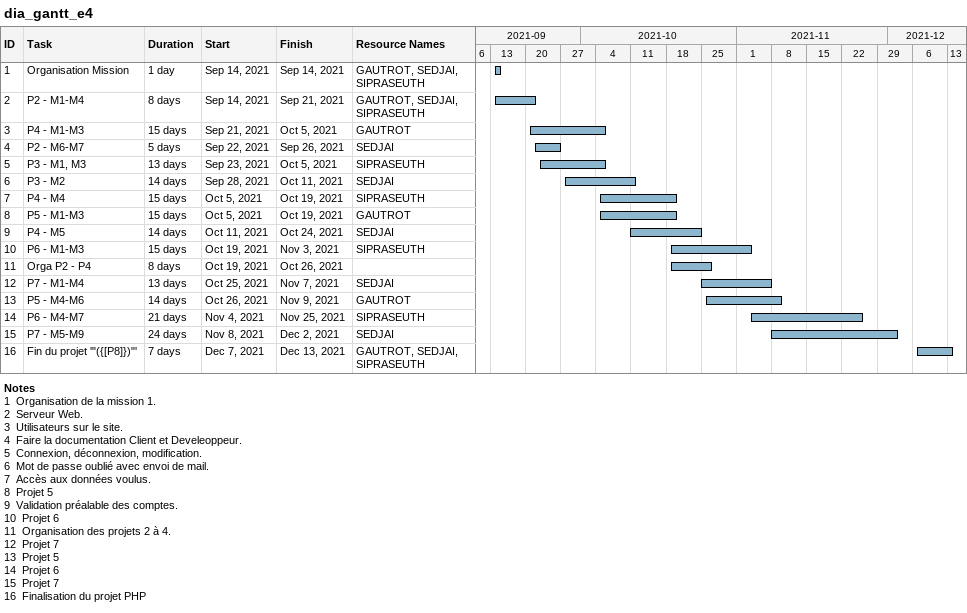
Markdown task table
dia_gantt_e4

| ID | Task | Duration | Start | Finish | Resources |
|---|---|---|---|---|---|
| 1 | Organisation Mission | 1d | 2021-09-14 | 2021-09-14 | GAUTROT, SEDJAI, SIPRASEUTH |
| 2 | P2 - M1-M4 | 8d | 2021-09-14 | 2021-09-21 | GAUTROT, SEDJAI, SIPRASEUTH |
| 3 | P4 - M1-M3 | 15d | 2021-09-21 | 2021-10-05 | GAUTROT |
| 4 | P2 - M6-M7 | 5d | 2021-09-22 | 2021-09-26 | SEDJAI |
| 5 | P3 - M1, M3 | 13d | 2021-09-23 | 2021-10-05 | SIPRASEUTH |
| 6 | P3 - M2 | 14d | 2021-09-28 | 2021-10-11 | SEDJAI |
| 7 | P4 - M4 | 15d | 2021-10-05 | 2021-10-19 | SIPRASEUTH |
| 8 | P5 - M1-M3 | 15d | 2021-10-05 | 2021-10-19 | GAUTROT |
| 9 | P4 - M5 | 14d | 2021-10-11 | 2021-10-24 | SEDJAI |
| 10 | P6 - M1-M3 | 15d | 2021-10-19 | 2021-11-03 | SIPRASEUTH |
| 11 | Orga P2 - P4 | 8d | 2021-10-19 | 2021-10-26 |  |
| 12 | P7 - M1-M4 | 13d | 2021-10-25 | 2021-11-07 | SEDJAI |
| 13 | P5 - M4-M6 | 14d | 2021-10-26 | 2021-11-09 | GAUTROT |
| 14 | P6 - M4-M7 | 21d | 2021-11-04 | 2021-11-25 | SIPRASEUTH |
| 15 | P7 - M5-M9 | 24d | 2021-11-08 | 2021-12-02 | SEDJAI |
| 16 | Fin du projet '"({[P8]})"' | 7d | 2021-12-07 | 2021-12-13 | GAUTROT, SEDJAI, SIPRASEUTH |

Notes
- 1: Organisation de la mission 1.
- 2: Serveur Web.
- 3: Utilisateurs sur le site.
- 4: Faire la documentation Client et Develeoppeur.
- 5: Connexion, déconnexion, modification.
- 6: Mot de passe oublié avec envoi de mail.
- 7: Accès aux données voulus.
- 8: Projet 5
- 9: Validation préalable des comptes.
- 10: Projet 6
- 11: Organisation des projets 2 à 4.
- 12: Projet 7
- 13: Projet 5
- 14: Projet 6
- 15: Projet 7
- 16: Finalisation du projet PHP
